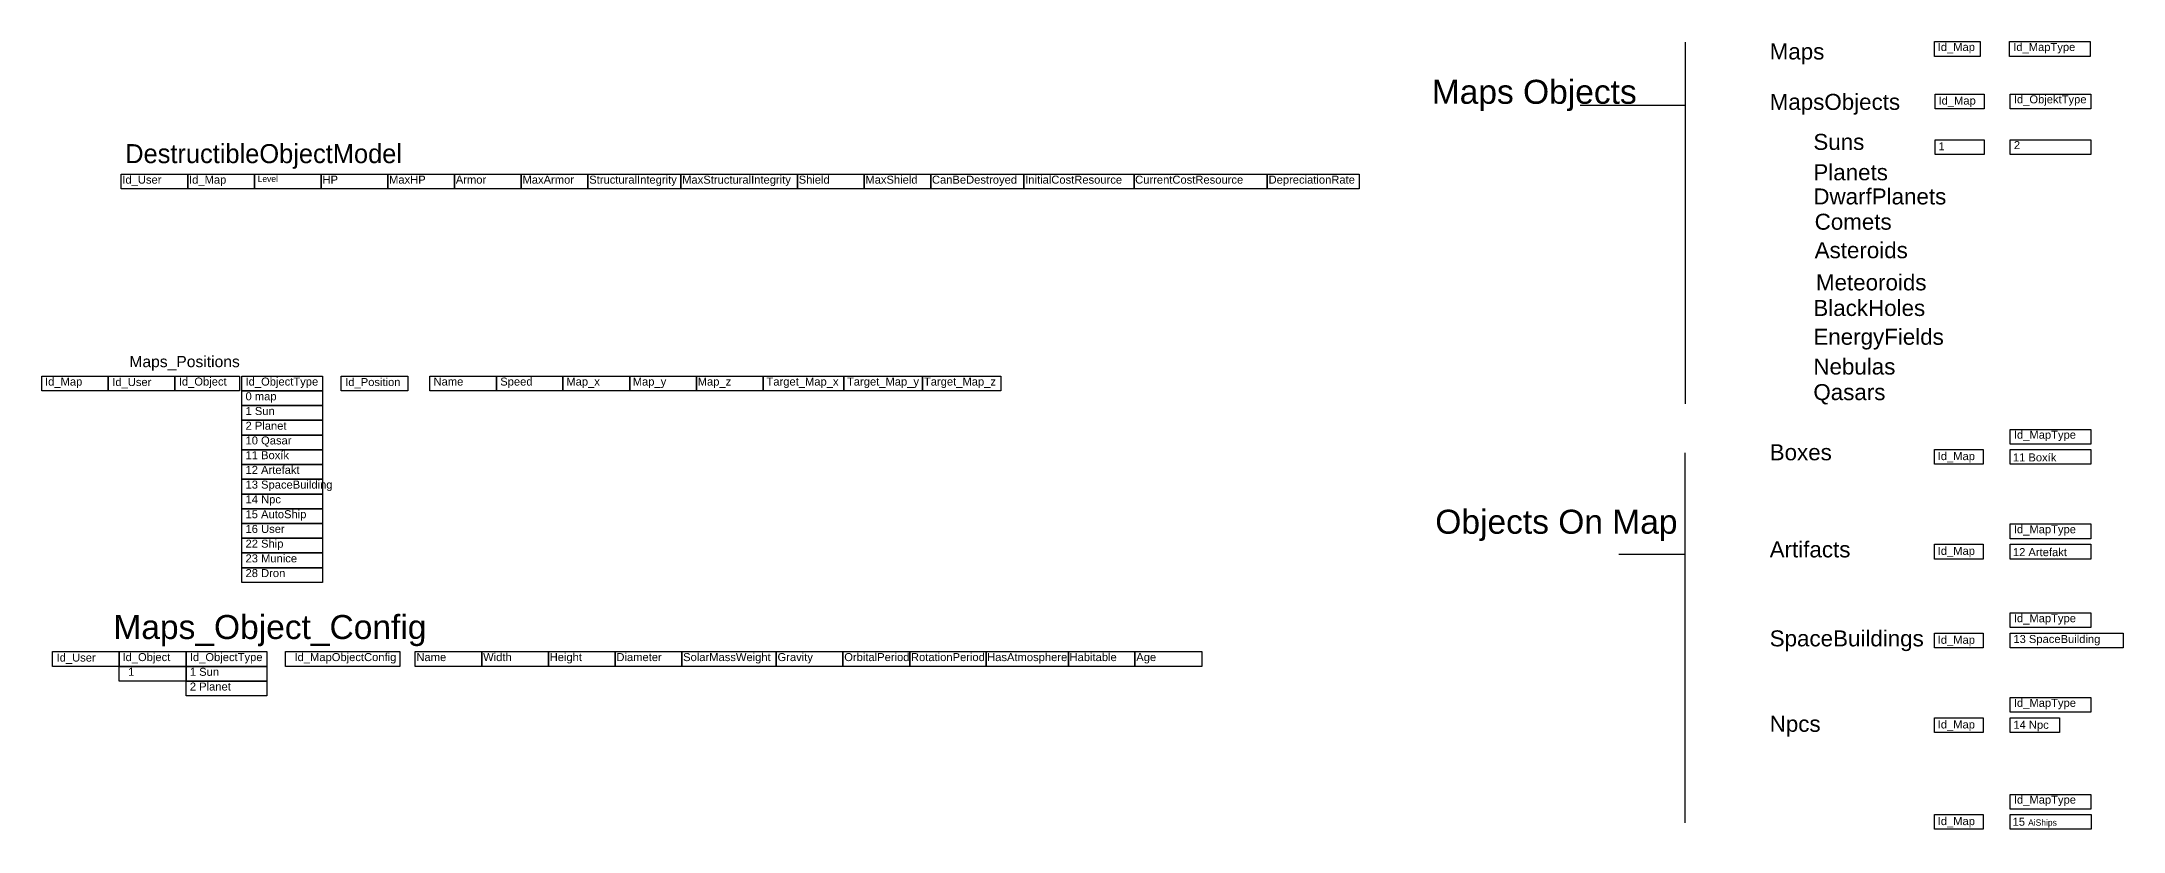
# Model space of a CAD drawing. Header units: millimetres. Extents: x 33057 to 249580, y -15894 to 47997.
# Drawn here: x 33057 to 46067, y 18094 to 23030 of the extents above; entities that cross this region are included whole.
import ezdxf

# ---------------------------------------------------------------- set-up
doc = ezdxf.new("R2010")
doc.units = ezdxf.units.MM
doc.layers.add('Obrys', color=253, linetype='Continuous', lineweight=30)
doc.layers.add('základní', color=4, linetype='Continuous')
doc.styles.get("Standard").update_dxf_attribs({"font": 'arial.ttf'})

msp = doc.modelspace()

# ---------------------------------------------------------------- linework, layer by layer
at = {"layer": 'základní', "color": 7, "lineweight": 30, "true_color": 0xffffff}
for p, q in [((43328, 23026), (43328, 20765)), ((42672, 22633), (43328, 22633)), ((43328, 18147), (43328, 20460)), ((43328, 19824), (42914, 19824))]:
    msp.add_line(p, q, dxfattribs=at)
at = {"layer": 'základní', "color": 31, "lineweight": 30, "true_color": 0xfecc66}
msp.add_lwpolyline([(44886, 23030), (45173, 23030), (45173, 22937), (44886, 22937)], close=True, dxfattribs=at)
at = {"layer": 'základní', "lineweight": 30}
for points in [[(45355, 23030), (45860, 23030), (45860, 22937), (45355, 22937)], [(44891, 22702), (45197, 22702), (45197, 22610), (44891, 22610)], [(45359, 22702), (45864, 22702), (45864, 22610), (45359, 22610)], [(44891, 22416), (45197, 22416), (45197, 22324), (44891, 22324)], [(45359, 22416), (45864, 22416), (45864, 22324), (45359, 22324)], [(33554, 22201), (33970, 22201), (33970, 22109), (33554, 22109)], [(33970, 22201), (34387, 22201), (34387, 22109), (33970, 22109)], [(35221, 22201), (35637, 22201), (35637, 22109), (35221, 22109)], [(35637, 22201), (36054, 22201), (36054, 22109), (35637, 22109)], [(36054, 22201), (36471, 22201), (36471, 22109), (36054, 22109)], [(36471, 22201), (37052, 22201), (37052, 22109), (36471, 22109)], [(37052, 22201), (37780, 22201), (37780, 22109), (37052, 22109)], [(37780, 22201), (38197, 22201), (38197, 22109), (37780, 22109)], [(38197, 22201), (38614, 22201), (38614, 22109), (38197, 22109)], [(38614, 22201), (39196, 22201), (39196, 22109), (38614, 22109)], [(39196, 22201), (39884, 22201), (39884, 22109), (39196, 22109)], [(39884, 22201), (40717, 22201), (40717, 22109), (39884, 22109)], [(40717, 22201), (41292, 22201), (41292, 22109), (40717, 22109)], [(33057, 20939), (33473, 20939), (33473, 20847), (33057, 20847)], [(33473, 20939), (33890, 20939), (33890, 20847), (33473, 20847)], [(33890, 20939), (34294, 20939), (34294, 20847), (33890, 20847)], [(34307, 20939), (34812, 20939), (34812, 20847), (34307, 20847)], [(34307, 20847), (34812, 20847), (34812, 20755), (34307, 20755)], [(35482, 20939), (35899, 20939), (35899, 20847), (35482, 20847)], [(35899, 20939), (36315, 20939), (36315, 20847), (35899, 20847)], [(36315, 20939), (36732, 20939), (36732, 20847), (36315, 20847)], [(36732, 20939), (37149, 20939), (37149, 20847), (36732, 20847)], [(37149, 20939), (37566, 20939), (37566, 20847), (37149, 20847)], [(37566, 20939), (38071, 20939), (38071, 20847), (37566, 20847)], [(38071, 20939), (38563, 20939), (38563, 20847), (38071, 20847)], [(38563, 20939), (39051, 20939), (39051, 20847), (38563, 20847)], [(34307, 20755), (34812, 20755), (34812, 20663), (34307, 20663)], [(34307, 20663), (34812, 20663), (34812, 20570), (34307, 20570)], [(34307, 20570), (34812, 20570), (34812, 20478), (34307, 20478)], [(34307, 20478), (34812, 20478), (34812, 20386), (34307, 20386)], [(44886, 20480), (45192, 20480), (45192, 20388), (44886, 20388)], [(45359, 20480), (45864, 20480), (45864, 20388), (45359, 20388)], [(34307, 20386), (34812, 20386), (34812, 20294), (34307, 20294)], [(34307, 20294), (34812, 20294), (34812, 20202), (34307, 20202)], [(34307, 20202), (34812, 20202), (34812, 20110), (34307, 20110)], [(34307, 20110), (34812, 20110), (34812, 20018), (34307, 20018)], [(34307, 20018), (34812, 20018), (34812, 19926), (34307, 19926)], [(34307, 19926), (34812, 19926), (34812, 19834), (34307, 19834)], [(34307, 19834), (34812, 19834), (34812, 19741), (34307, 19741)], [(44886, 19889), (45192, 19889), (45192, 19796), (44886, 19796)], [(45359, 19889), (45864, 19889), (45864, 19796), (45359, 19796)], [(34307, 19741), (34812, 19741), (34812, 19649), (34307, 19649)], [(44886, 19333), (45192, 19333), (45192, 19241), (44886, 19241)], [(45359, 19333), (46067, 19333), (46067, 19241), (45359, 19241)], [(33125, 19217), (33542, 19217), (33542, 19125), (33125, 19125)], [(33959, 19217), (34464, 19217), (34464, 19125), (33959, 19125)], [(35391, 19217), (35808, 19217), (35808, 19125), (35391, 19125)], [(35808, 19217), (36225, 19217), (36225, 19125), (35808, 19125)], [(36225, 19217), (36641, 19217), (36641, 19125), (36225, 19125)], [(36641, 19217), (37058, 19217), (37058, 19125), (36641, 19125)], [(37058, 19217), (37648, 19217), (37648, 19125), (37058, 19125)], [(37648, 19217), (38065, 19217), (38065, 19125), (37648, 19125)], [(38065, 19217), (38482, 19217), (38482, 19125), (38065, 19125)], [(38482, 19217), (38959, 19217), (38959, 19125), (38482, 19125)], [(38959, 19217), (39474, 19217), (39474, 19125), (38959, 19125)], [(39474, 19217), (39890, 19217), (39890, 19125), (39474, 19125)], [(39890, 19217), (40307, 19217), (40307, 19125), (39890, 19125)], [(33542, 19125), (33959, 19125), (33959, 19033), (33542, 19033)], [(33959, 19125), (34464, 19125), (34464, 19033), (33959, 19033)], [(33959, 19033), (34464, 19033), (34464, 18940), (33959, 18940)], [(44886, 18804), (45192, 18804), (45192, 18712), (44886, 18712)], [(45359, 18804), (45669, 18804), (45669, 18712), (45359, 18712)], [(44886, 18199), (45192, 18199), (45192, 18107), (44886, 18107)], [(45359, 18199), (45867, 18199), (45867, 18107), (45359, 18107)]]:
    msp.add_lwpolyline(points, close=True, dxfattribs=at)
at = {"layer": 'základní', "color": 30, "lineweight": 30, "true_color": 0xf8991e}
for points in [[(34387, 22201), (34804, 22201), (34804, 22109), (34387, 22109)], [(34804, 22201), (35221, 22201), (35221, 22109), (34804, 22109)], [(33542, 19217), (33959, 19217), (33959, 19125), (33542, 19125)]]:
    msp.add_lwpolyline(points, close=True, dxfattribs=at)
at = {"layer": 'základní', "color": 85, "lineweight": 30, "true_color": 0x58ba48}
msp.add_lwpolyline([(34929, 20939), (35346, 20939), (35346, 20847), (34929, 20847)], close=True, dxfattribs=at)
at = {"layer": 'základní', "color": 252, "lineweight": 30, "true_color": 0x939598}
for points in [[(45359, 20606), (45864, 20606), (45864, 20514), (45359, 20514)], [(45359, 20015), (45864, 20015), (45864, 19923), (45359, 19923)], [(45359, 19459), (45864, 19459), (45864, 19367), (45359, 19367)], [(45359, 18930), (45864, 18930), (45864, 18838), (45359, 18838)], [(45359, 18325), (45864, 18325), (45864, 18233), (45359, 18233)]]:
    msp.add_lwpolyline(points, close=True, dxfattribs=at)
at = {"layer": 'základní', "color": 215, "lineweight": 30, "true_color": 0xa953a0}
msp.add_lwpolyline([(34581, 19217), (35296, 19217), (35296, 19125), (34581, 19125)], close=True, dxfattribs=at)

# ---------------------------------------------------------------- texts
at = {"layer": 'Obrys', "color": 114, "true_color": 0x139b48, "attachment_point": 1}
for s, width, gutter_width, heights, insert, char_height in [('Maps', 273.84, 12.5, [86], (43857, 23018), 100), ('Id_Map', 383.88, 12.5, [80.7], (44907, 23021), 50), ('Id_MapType', 383.88, 12.5, [80.7], (45379, 23021), 50), ('Maps Objects', 1762.05, 12.5, [86], (41745, 22791), 150), ('MapsObjects', 273.84, 12.5, [86], (43857, 22703), 100), ('Id_Map', 383.88, 12.5, [80.7], (44912, 22686), 50), ('Id_ObjektType', 383.88, 12.5, [80.7], (45383, 22694), 50), ('1', 383.88, 12.5, [80.7], (44912, 22400), 50), ('2', 383.88, 12.5, [80.7], (45383, 22408), 50), ('Id_User', 383.88, 12.5, [80.7], (33561, 22192), 50), ('Id_Map', 383.88, 12.5, [80.7], (33978, 22192), 50), ('MaxHP', 383.88, 12.5, [80.7], (35228, 22192), 50), ('Armor', 383.88, 12.5, [80.7], (35645, 22192), 50), ('MaxArmor', 383.88, 12.5, [80.7], (36062, 22192), 50), ('StructuralIntegrity', 383.88, 12.5, [80.7], (36479, 22192), 50), ('MaxStructuralIntegrity', 383.88, 12.5, [80.7], (37060, 22192), 50), ('Shield', 383.88, 12.5, [80.7], (37788, 22192), 50), ('MaxShield', 383.88, 12.5, [80.7], (38205, 22192), 50), ('CanBeDestroyed', 383.88, 12.5, [80.7], (38621, 22192), 50), ('InitialCostResource', 383.88, 12.5, [80.7], (39204, 22192), 50), ('CurrentCostResource', 383.88, 12.5, [80.7], (39891, 22192), 50), ('DepreciationRate', 383.88, 12.5, [80.7], (40725, 22192), 50), ('Id_Map', 383.88, 12.5, [80.7], (33078, 20930), 50), ('Id_User', 383.88, 12.5, [80.7], (33498, 20927), 50), ('Id_Object', 383.88, 12.5, [80.7], (33914, 20930), 50), ('0 map', 383.88, 12.5, [80.7], (34331, 20838), 50), ('Id_ObjectType', 383.88, 12.5, [80.7], (34331, 20930), 50), ('Name', 383.88, 12.5, [80.7], (35506, 20930), 50), ('Speed', 383.88, 12.5, [80.7], (35923, 20930), 50), ('Map_x', 278.96, 12.5, [70.3], (36336, 20930), 50), ('Map_y', 255.22, 12.5, [80.7], (36751, 20930), 50), ('Map_z', 281.06, 12.5, [84.9], (37157, 20930), 50), ('Target_Map_x', 278.96, 12.5, [70.3], (37587, 20930), 50), ('Target_Map_y', 255.22, 12.5, [80.7], (38090, 20930), 50), ('Target_Map_z', 281.06, 12.5, [84.9], (38571, 20930), 50), ('1 Sun', 383.88, 12.5, [80.7], (34331, 20746), 50), ('2 Planet', 383.88, 12.5, [80.7], (34331, 20654), 50), ('10 Qasar', 383.88, 12.5, [80.7], (34331, 20562), 50), ('11 Boxík', 383.88, 12.5, [80.7], (34331, 20470), 50), ('Id_Map', 383.88, 12.5, [80.7], (44907, 20464), 50), ('11 Boxík', 383.88, 12.5, [80.7], (45377, 20456), 50), ('12 Artefakt', 383.88, 12.5, [80.7], (34331, 20378), 50), ('13 SpaceBuilding', 695.68, 12.5, [112], (34331, 20286), 50), ('14 Npc', 383.88, 12.5, [80.7], (34331, 20194), 50), ('15 AutoShip', 383.88, 12.5, [80.7], (34331, 20101), 50), ('Objects On Map', 1560.64, 1407, [86], (41767, 20104), 150), ('22 Ship', 383.88, 12.5, [80.7], (34331, 19917), 50), ('16 User', 383.88, 12.5, [80.7], (34331, 20009), 50), ('23 Munice', 383.88, 12.5, [80.7], (34331, 19825), 50), ('Id_Map', 383.88, 12.5, [80.7], (44907, 19872), 50), ('12 Artefakt', 383.88, 12.5, [80.7], (45377, 19864), 50), ('28 Dron', 383.88, 12.5, [80.7], (34331, 19733), 50), ('Id_Map', 383.88, 12.5, [80.7], (44907, 19316), 50), ('13 SpaceBuilding', 695.68, 12.5, [112], (45380, 19321), 50), ('Id_User', 383.88, 12.5, [80.7], (33150, 19205), 50), ('Id_ObjectType', 383.88, 12.5, [80.7], (33983, 19208), 50), ('Name', 383.88, 12.5, [80.7], (35399, 19208), 50), ('Width', 383.88, 12.5, [80.7], (35816, 19208), 50), ('Height', 383.88, 12.5, [80.7], (36232, 19208), 50), ('Diameter', 383.88, 12.5, [80.7], (36649, 19208), 50), ('SolarMassWeight', 383.88, 12.5, [80.7], (37066, 19208), 50), ('Gravity', 383.88, 12.5, [80.7], (37656, 19208), 50), ('OrbitalPeriod', 383.88, 12.5, [80.7], (38073, 19208), 50), ('RotationPeriod', 383.88, 12.5, [80.7], (38490, 19208), 50), ('HasAtmosphere', 383.88, 12.5, [80.7], (38966, 19208), 50), ('Habitable', 383.88, 12.5, [80.7], (39481, 19208), 50), ('Age', 383.88, 12.5, [80.7], (39898, 19208), 50), ('1', 383.88, 12.5, [80.7], (33597, 19116), 50), ('2 Planet', 383.88, 12.5, [80.7], (33983, 19024), 50), ('1 Sun', 383.88, 12.5, [80.7], (33983, 19116), 50), ('Id_Map', 383.88, 12.5, [80.7], (44907, 18787), 50), ('14 Npc', 383.88, 12.5, [80.7], (45380, 18785), 50), ('Id_Map', 383.88, 12.5, [80.7], (44907, 18183), 50), ('15 {\\fCascadia Mono|b0|i0|c238|p49;\\H0.79167x;\\C135;\\c11505963;AiShips}', 383.88, 12.5, [80.7], (45375, 18179), 50)]:
    msp.add_mtext_dynamic_manual_height_columns(s, width=width, gutter_width=gutter_width, heights=heights, dxfattribs=dict(at, insert=insert, char_height=char_height))
at = {"layer": 'Obrys', "color": 30, "true_color": 0xf8991e, "attachment_point": 1}
for s, width, heights, insert, char_height in [('{\\fCascadia Mono|b0|i0|c238|p49;\\H0.79167x;\\C256;DestructibleObjectModel}', 273.84, [86], (33579, 22389), 150), ('Suns', 273.84, [86], (44130, 22453), 100), ('Planets', 273.84, [86], (44130, 22263), 100), ('{\\fCascadia Mono|b0|i0|c238|p49;\\H0.79167x;\\C256;Level}', 383.88, [80.7], (34407, 22192), 50), ('HP', 383.88, [80.7], (34812, 22192), 50), ('DwarfPlanets', 273.84, [86], (44130, 22112), 100), ('Comets', 273.84, [86], (44138, 21954), 100), ('Asteroids', 273.84, [86], (44138, 21776), 100), ('Meteoroids', 273.84, [86], (44146, 21575), 100), ('BlackHoles', 273.84, [86], (44130, 21415), 100), ('EnergyFields', 273.84, [86], (44130, 21235), 100), ('Nebulas', 273.84, [86], (44130, 21049), 100), ('Qasars', 273.84, [86], (44130, 20889), 100), ('Boxes', 273.84, [86], (43857, 20513), 100), ('Artifacts', 273.84, [86], (43857, 19906), 100), ('SpaceBuildings', 273.84, [86], (43857, 19350), 100), ('Id_Object', 383.88, [80.7], (33562, 19208), 50), ('Npcs', 273.84, [86], (43857, 18816), 100)]:
    msp.add_mtext_dynamic_manual_height_columns(s, width=width, gutter_width=12.5, heights=heights, dxfattribs=dict(at, insert=insert, char_height=char_height))
at = {"layer": 'Obrys', "color": 85, "true_color": 0x58ba48, "attachment_point": 1}
for s, width, heights, insert, char_height in [('Maps_Positions', 273.84, [86], (33605, 21065), 70), ('Id_Position', 383.88, [80.7], (34954, 20927), 50)]:
    msp.add_mtext_dynamic_manual_height_columns(s, width=width, gutter_width=12.5, heights=heights, dxfattribs=dict(at, insert=insert, char_height=char_height))
at = {"layer": 'Obrys', "color": 252, "true_color": 0x939598, "char_height": 50, "attachment_point": 1}
for insert in [(45383, 20598), (45383, 20007), (45383, 19451), (45383, 18922), (45383, 18317)]:
    msp.add_mtext_dynamic_manual_height_columns('Id_MapType', width=383.88, gutter_width=12.5, heights=[80.7], dxfattribs=dict(at, insert=insert))
at = {"layer": 'Obrys', "color": 215, "true_color": 0xa953a0, "attachment_point": 1}
for s, width, heights, insert, char_height in [('Maps_Object_Config ', 273.84, [86], (33505, 19446), 150), ('Id_MapObjectConfig', 383.88, [80.7], (34637, 19208), 50)]:
    msp.add_mtext_dynamic_manual_height_columns(s, width=width, gutter_width=12.5, heights=heights, dxfattribs=dict(at, insert=insert, char_height=char_height))

doc.saveas('drawing.dxf')
